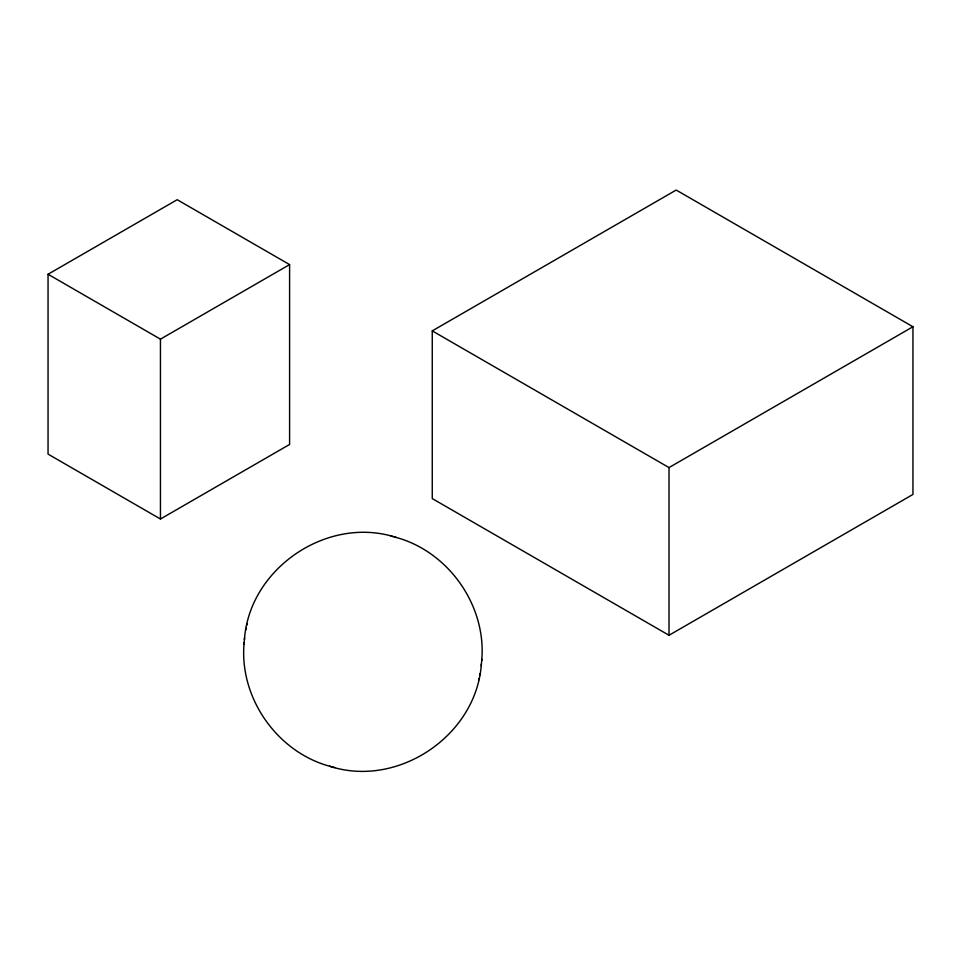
<?xml version="1.0" encoding="UTF-8"?>
<svg xmlns="http://www.w3.org/2000/svg" width="961" height="961" viewBox="0 0 961 961"><rect width="100%" height="100%" fill="white"/><g stroke="black" fill="none" stroke-linecap="round" stroke-linejoin="round"><path stroke-width="1.44" d="M244.142 642.681C238.784 697.998 277.765 753.196 331.617 766.758M481.665 660.988C487.023 605.67 448.042 550.485 394.19 536.923M244.418 639.618C249.379 568.023 328.001 515.084 396.22 537.463M329.587 766.205C397.806 788.585 476.416 735.645 481.377 664.063M243.998 644.363L244.574 637.936M481.233 665.733L481.809 659.306M245.8 629.899L246.16 628.242M246.785 625.263L247.145 623.617M478.65 680.052L479.01 678.418M479.647 675.427L480.007 673.769M48.05 274.257L177.196 199.708L289.597 264.599L289.597 444.45L160.451 519.012L48.05 454.109L48.05 274.257L160.451 339.161L289.597 264.599M432.258 330.884L676.196 190.05L912.95 326.752L912.95 494.435L669.012 635.269L432.258 498.579L432.258 330.884L669.012 467.587L912.95 326.752M391.019 536.082L392.845 536.574M332.95 767.106L334.776 767.599M669.012 467.587L669.012 635.269M160.451 339.161L160.451 519.012"/></g></svg>
